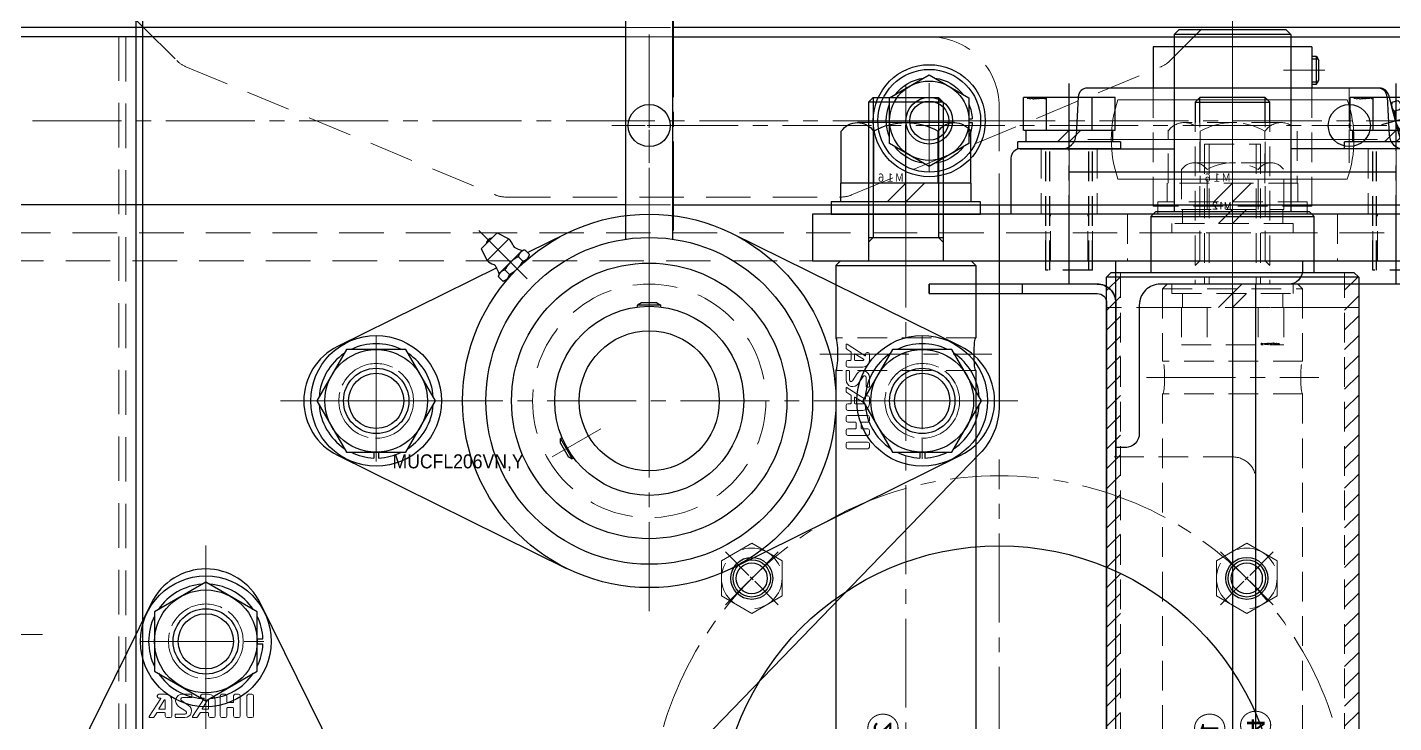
# Model space of a CAD drawing. Header units: millimetres. Extents: x 0 to 51411, y 0 to 16902.
# Drawn here: x 7435 to 7727.7, y 15102 to 15250.9 of the extents above; entities that cross this region are included whole.
import ezdxf

# ---------------------------------------------------------------- set-up
doc = ezdxf.new("R2010")
doc.units = ezdxf.units.MM
for name, pattern in [('CENTER2', [28.575, 19.05, -3.175, 3.175, -3.175]), ('HIDDEN', [9.525, 6.35, -3.175]), ('HIDDEN2', [4.7625, 3.175, -1.5875]), ('PHANTOM2', [31.75, 15.875, -3.175, 3.175, -3.175, 3.175, -3.175])]:
    doc.linetypes.add(name, pattern=pattern)
for name, color, linetype, lineweight in [('01_外形線', 7, 'Continuous', 25), ('03_かくれ線', 6, 'HIDDEN2', 13), ('04_HIDDEN', 2, 'HIDDEN', 13), ('04_中心線', 1, 'CENTER2', 9), ('05_CENTER', 4, 'CENTER2', 13), ('06_PHANTOM', 2, 'PHANTOM2', 13)]:
    doc.layers.add(name, color=color, linetype=linetype, lineweight=lineweight)
doc.layers.add('10_DRAFT', color=8, linetype='Continuous', lineweight=0, plot=False)
doc.layers.add('10_補助線', color=8, linetype='Continuous', lineweight=13, plot=False)
doc.styles.add('KANJI0', font='txt.shx', dxfattribs={"width": 0.9, "height": 30, "bigfont": 'bigfont'})
doc.styles.add('KSS_TXT', font='txt.shx', dxfattribs={"bigfont": 'extfont2.shx'})
doc.styles.add('KSS_TXT_L', font='txt.shx', dxfattribs={"height": 9, "bigfont": 'extfont2.shx'})
doc.styles.get("Standard").update_dxf_attribs({"font": 'arial.ttf'})

# ---------------------------------------------------------------- blocks, each defined once
blk = doc.blocks.new('*U1395')
at = {"layer": '04_中心線', "color": 0, "linetype": 'CENTER2', "transparency": 16777216}
blk.add_line((-193.5, 0), (-38, 0), dxfattribs=at)
blk = doc.blocks.new('*U1354')
at = {"layer": '04_中心線', "color": 0, "linetype": 'CENTER2', "transparency": 16777216}
for p, q in [((0, 0.9), (0, 8)), ((-8, 0), (-0.9, 0)), ((0.9, 0), (8, 0)), ((0, -8), (0, -0.9))]:
    blk.add_line(p, q, dxfattribs=at)
at = {"layer": '04_中心線', "color": 0, "linetype": 'Continuous', "transparency": 16777216}
for p, q in [((-0.45, 0), (0.45, 0)), ((0, -0.45), (0, 0.45))]:
    blk.add_line(p, q, dxfattribs=at)
blk = doc.blocks.new('*U1355')
at = {"layer": '04_中心線', "color": 0, "linetype": 'CENTER2', "transparency": 16777216}
for p, q in [((0, 0.9), (0, 8)), ((-8, 0), (-0.9, 0)), ((0.9, 0), (8, 0)), ((0, -8), (0, -0.9))]:
    blk.add_line(p, q, dxfattribs=at)
at = {"layer": '04_中心線', "color": 0, "linetype": 'Continuous', "transparency": 16777216}
for p, q in [((-0.45, 0), (0.45, 0)), ((0, -0.45), (0, 0.45))]:
    blk.add_line(p, q, dxfattribs=at)
blk = doc.blocks.new('*U1358')
at = {"layer": '04_中心線', "color": 0, "linetype": 'CENTER2', "transparency": 16777216}
for p, q in [((0, 0.9), (0, 8)), ((-8, 0), (-0.9, 0)), ((0.9, 0), (8, 0)), ((0, -8), (0, -0.9))]:
    blk.add_line(p, q, dxfattribs=at)
at = {"layer": '04_中心線', "color": 0, "linetype": 'Continuous', "transparency": 16777216}
for p, q in [((-0.45, 0), (0.45, 0)), ((0, -0.45), (0, 0.45))]:
    blk.add_line(p, q, dxfattribs=at)
blk = doc.blocks.new('*U1360')
at = {"layer": '04_中心線', "color": 0, "linetype": 'CENTER2', "transparency": 16777216}
for p, q in [((0, 0.9), (0, 8)), ((-8, 0), (-0.9, 0)), ((0.9, 0), (8, 0)), ((0, -8), (0, -0.9))]:
    blk.add_line(p, q, dxfattribs=at)
at = {"layer": '04_中心線', "color": 0, "linetype": 'Continuous', "transparency": 16777216}
for p, q in [((-0.45, 0), (0.45, 0)), ((0, -0.45), (0, 0.45))]:
    blk.add_line(p, q, dxfattribs=at)
blk = doc.blocks.new('*U1352')
at = {"layer": '04_中心線', "color": 0, "linetype": 'CENTER2', "transparency": 16777216}
blk.add_line((15, 0), (78.5, 0), dxfattribs=at)
blk = doc.blocks.new('A$C30156163_1_1')
at = {"color": 0}
for p, q in [((0, 0), (-40, 0)), ((-40, -2), (-40, 0)), ((0, 0), (0, -40)), ((-37, -5), (-9.5, -5)), ((-5, -9.5), (-5, -37)), ((-2, -40), (0, -40))]:
    blk.add_line(p, q, dxfattribs=at)
for centre, radius, start, end in [((-37, -2), 3, 180, 270), ((-9.5, -9.5), 4.5, 0, 90), ((-2, -37), 3, 180, 270)]:
    blk.add_arc(centre, radius, start, end, dxfattribs=at)
blk = doc.blocks.new('A$C72535635_1_1')
at = {"layer": '05_CENTER'}
blk.add_line((7.53, -5), (-12.6, -5), dxfattribs=at)
blk.add_blockref('A$C30156163_1_1', (0, 20))
blk = doc.blocks.new('M16Nza_1_1_1')
at = {"color": 0}
for p, q in [((-13.85, 17.74), (-13.85, 6.6)), ((-10.39, 19.6), (10.39, 19.6)), ((-6.92, 6.6), (-6.92, 17.74)), ((6.93, 17.74), (6.93, 6.6)), ((13.85, 6.6), (13.85, 17.74)), ((-14, 2.6), (-14, 6.6)), ((-14, 6.6), (14, 6.6)), ((-4, 6.6), (0, 2.6)), ((0, 6.6), (4, 2.6)), ((14, 6.6), (14, 2.6))]:
    blk.add_line(p, q, dxfattribs=at)
at = {"color": 0, "linetype": 'CENTER2'}
blk.add_line((0, 0), (0, 19.6), dxfattribs=at)
at = {"color": 0}
blk.add_lwpolyline([(-16, 2.6), (16, 2.6), (16, 0), (-16, 0)], close=True, dxfattribs=at)
for centre, radius, start, end in [((-10.39, 15.44), 4.16, 33.626, 146.374), ((0, 5.75), 13.85, 60, 120), ((10.39, 15.44), 4.16, 33.626, 146.374)]:
    blk.add_arc(centre, radius, start, end, dxfattribs=at)
at = {"layer": '10_DRAFT', "style": 'KANJI0', "width": 0.82}
blk.add_text('Ｍ１６', height=1.714, dxfattribs=at).set_placement((0.41, 6.78))
blk = doc.blocks.new('A$C17C47B78_1_1')
at = {"color": 0}
for p, q in [((1, 15), (0, 14)), ((1, 15), (16.5, 15)), ((1, 15), (1, -15)), ((23.5, 15), (209, 15)), ((0, 14), (0, -14)), ((-40, 7), (-39, 8)), ((-40, 7), (-5, 7)), ((-40, 7), (-40, -7)), ((-39, 8), (0, 8)), ((-39, -8), (-39, 8)), ((-5, 8), (-5, -8)), ((-5, 7), (-4, 8)), ((-40, -7), (-5, -7)), ((-40, -7), (-39, -8)), ((-39, -8), (0, -8)), ((-5, -7), (-4, -8)), ((0, -14), (1, -15)), ((1, -15), (16.5, -15)), ((23.5, -15), (209, -15))]:
    blk.add_line(p, q, dxfattribs=at)
at = {"color": 0, "extrusion": (0, 0, -1)}
blk.add_ellipse((20, 15), major_axis=(-3.5, 0), ratio=0.118286, start_param=3.141593, end_param=6.283185, dxfattribs=at)
at = {"color": 0}
blk.add_ellipse((20, -15), major_axis=(-3.5, 0), ratio=0.118286, start_param=3.141593, end_param=6.283185, dxfattribs=at)
at = {"layer": '04_HIDDEN'}
for p, q in [((16.5, -15), (16.5, 15)), ((23.5, -15), (23.5, 15))]:
    blk.add_line(p, q, dxfattribs=at)
at = {"layer": '05_CENTER'}
for p, q in [((20, 18.44), (20, -18.44)), ((-42.65, 0), (252.65, 0))]:
    blk.add_line(p, q, dxfattribs=at)
at = {"layer": '10_DRAFT', "style": 'KSS_TXT'}
blk.add_text('①', height=6, dxfattribs=at).set_placement((91.75, 1.61))
blk = doc.blocks.new('M12Nza_1_1_1')
at = {"color": 0}
for p, q in [((-8.21, 15), (8.21, 15)), ((-10.95, 5), (-10.95, 13.53)), ((-5.47, 5), (-5.47, 13.53)), ((5.48, 5), (5.48, 13.53)), ((10.95, 13.53), (10.95, 5)), ((10.95, 5), (-10.95, 5)), ((-10.75, 2), (-10.75, 5)), ((0, 2), (-3, 5)), ((0, 5), (3, 2)), ((10.75, 5), (10.75, 2))]:
    blk.add_line(p, q, dxfattribs=at)
at = {"color": 0, "linetype": 'CENTER2'}
blk.add_line((0, 0), (0, 15), dxfattribs=at)
at = {"color": 0}
blk.add_lwpolyline([(-13, 2), (13, 2), (13, 0), (-13, 0)], close=True, dxfattribs=at)
for centre, radius, start, end in [((-8.21, 11.71), 3.29, 33.626, 146.374), ((0, 4.05), 10.95, 60, 120), ((8.21, 11.71), 3.29, 33.626, 146.374)]:
    blk.add_arc(centre, radius, start, end, dxfattribs=at)
at = {"layer": '10_DRAFT', "style": 'KSS_TXT'}
blk.add_text('M12', height=1.5, dxfattribs=at).set_placement((0.31, 5.09))
blk = doc.blocks.new('A$C1819430B_1_1')
at = {"color": 0, "linetype": 'CENTER2'}
blk.add_line((0, -32.11), (0, 15.28), dxfattribs=at)
at = {"color": 0}
for p, q in [((-10.97, 13), (10.97, 13)), ((-10.97, 5), (-10.97, 13)), ((-5.48, 5), (-5.48, 13)), ((5.48, 5), (5.48, 13)), ((10.97, 5), (10.97, 13)), ((-10.97, 5), (10.97, 5)), ((-10.75, 5), (-10.75, 2)), ((0, 2), (-3, 5)), ((0, 5), (3, 2)), ((10.75, 2), (10.75, 5)), ((-13, 2), (13, 2)), ((-13, 2), (-13, 0)), ((-13, 0), (13, 0)), ((13, 0), (13, 2))]:
    blk.add_line(p, q, dxfattribs=at)
at = {"color": 0, "linetype": 'HIDDEN'}
for p, q in [((-6, -30), (-6, 0)), ((-5.05, -30), (-5.05, 0)), ((5.05, -30), (5.05, 0)), ((6, -30), (6, 0)), ((-6, -30), (6, -30))]:
    blk.add_line(p, q, dxfattribs=at)
at = {"layer": '10_DRAFT', "style": 'KSS_TXT_L'}
blk.add_text('BT-M12x35L,SW,PW', height=0.3, dxfattribs=at).set_placement((6.07, 12.66))
blk = doc.blocks.new('A$C2BF61C6E_1_1')
at = {"color": 0}
for p, q in [((1, 15), (0, 14)), ((1, 15), (16.5, 15)), ((1, 15), (1, -15)), ((23.5, 15), (219, 15)), ((0, 14), (0, -14)), ((-35, 7), (-34, 8)), ((-35, 7), (-5, 7)), ((-35, 7), (-35, -7)), ((-34, 8), (0, 8)), ((-34, -8), (-34, 8)), ((-5, 8), (-5, -8)), ((-5, 7), (-4, 8)), ((-35, -7), (-5, -7)), ((-35, -7), (-34, -8)), ((-34, -8), (0, -8)), ((-5, -7), (-4, -8)), ((0, -14), (1, -15)), ((1, -15), (16.5, -15)), ((23.5, -15), (219, -15))]:
    blk.add_line(p, q, dxfattribs=at)
at = {"color": 0, "extrusion": (0, 0, -1)}
blk.add_ellipse((20, 15), major_axis=(-3.5, 0), ratio=0.118286, start_param=3.141593, end_param=6.283185, dxfattribs=at)
at = {"color": 0}
blk.add_ellipse((20, -15), major_axis=(-3.5, 0), ratio=0.118286, start_param=3.141593, end_param=6.283185, dxfattribs=at)
at = {"layer": '04_HIDDEN'}
for p, q in [((16.5, -15), (16.5, 15)), ((23.5, -15), (23.5, 15))]:
    blk.add_line(p, q, dxfattribs=at)
at = {"layer": '05_CENTER'}
for p, q in [((20, 18.44), (20, -18.44)), ((-37.65, 0), (257.65, 0))]:
    blk.add_line(p, q, dxfattribs=at)
at = {"layer": '10_DRAFT', "style": 'KSS_TXT'}
blk.add_text('②', height=6, dxfattribs=at).set_placement((96.75, 1.61))
blk = doc.blocks.new('A$C5C7265D6_1_1')
at = {"color": 0}
for p, q in [((-2, -101), (-2, 101)), ((0, -101), (0, -68)), ((-40, -103), (-4, -103)), ((-40, -103), (-40, -105)), ((-4, -105), (-40, -105)), ((-20, -103), (-20, -105))]:
    blk.add_line(p, q, dxfattribs=at)
for radius in [4, 2]:
    blk.add_arc((-4, -101), radius, 270, 0, dxfattribs=at)
at = {"layer": '04_HIDDEN'}
for p, q in [((0, -68), (0, 68)), ((30, 63), (30, -63)), ((25, -68), (-2, -68))]:
    blk.add_line(p, q, dxfattribs=at)
blk.add_arc((25, -63), 5, 270, 0, dxfattribs=at)
blk = doc.blocks.new('A$C3C4F31BA_1_1')
h = blk.add_hatch()
h.set_pattern_fill('_USER', color=3, scale=3, angle=45, pattern_type=0)
h.set_pattern_definition([(45, (-21390.35, -7713.919), (-2.12132034, 2.12132034), [])])
h.paths.add_polyline_path([(0, 27), (0, 24), (106.5, 24), (106.5, 27)])
h.paths.add_polyline_path([(-106.5, 27), (-106.5, 24), (0, 24), (0, 27)])
h.paths.add_polyline_path([(0, -27), (0, -24), (-106.5, -24), (-106.5, -27)])
h.paths.add_polyline_path([(106.5, -27), (106.5, -24), (0, -24), (0, -27)])
at = {"color": 0}
for p, q in [((106.5, 27), (106.5, -27)), ((107.5, 17.5), (119.5, 17.5)), ((119.5, 17.5), (120.5, 16.5)), ((119.5, -17.5), (119.5, 17.5)), ((120.5, 16.5), (120.5, -16.5)), ((158.5, 12.5), (120.5, 12.5)), ((158.5, 12.5), (158.5, -12.5)), ((158.5, 12.5), (159.5, 11.5)), ((159.5, 11.5), (159.5, -11.5)), ((159.5, -11.5), (158.5, -12.5)), ((158.5, -12.5), (120.5, -12.5)), ((119.5, -17.5), (107.5, -17.5)), ((120.5, -16.5), (119.5, -17.5))]:
    blk.add_line(p, q, dxfattribs=at)
blk.add_lwpolyline([(-106.5, -27), (106.5, -27), (107.5, -26), (107.5, 26), (106.5, 27), (-106.5, 27), (-107.5, 26), (-107.5, -26)], close=True, dxfattribs=at)
at = {"layer": '04_HIDDEN'}
for p, q in [((-107.5, 24), (107.5, 24)), ((-107.5, -24), (107.5, -24))]:
    blk.add_line(p, q, dxfattribs=at)
at = {"layer": '05_CENTER'}
blk.add_line((-194.76, 0), (164.5, 0), dxfattribs=at)
at = {"layer": '10_DRAFT', "style": 'KSS_TXT'}
blk.add_text('④', height=6, dxfattribs=at).set_placement((7.27, 1.61))
blk = doc.blocks.new('A$C1CDC73D4_1_1')
at = {"color": 3}
blk.add_line((105, 80), (-105, 80), dxfattribs=at)
at = {"color": 0}
blk.add_lwpolyline([(-105, -8), (-105, 83), (-103, 85), (103, 85), (105, 83), (105, -8), (103, -10), (-103, -10)], close=True, dxfattribs=at)
for points in [[(-76.5, 15), (-76.5, 25, 1), (-83.5, 25), (-83.5, 15, 1)], [(3.5, 15), (3.5, 25, 1), (-3.5, 25), (-3.5, 15, 1)], [(83.5, 15), (83.5, 25, 1), (76.5, 25), (76.5, 15, 1)]]:
    blk.add_lwpolyline(points, format="xyb", close=True)
at = {"layer": '05_CENTER'}
for p, q in [((-80, 31.5), (-80, 8.5)), ((0, 31.5), (0, 8.5)), ((80, 31.5), (80, 8.5)), ((-73.5, 25), (-86.5, 25)), ((6.5, 25), (-6.5, 25)), ((86.5, 25), (73.5, 25)), ((-73.5, 20), (-86.5, 20)), ((6.5, 20), (-6.5, 20)), ((86.5, 20), (73.5, 20)), ((-73.5, 15), (-86.5, 15)), ((6.5, 15), (-6.5, 15)), ((86.5, 15), (73.5, 15))]:
    blk.add_line(p, q, dxfattribs=at)
blk = doc.blocks.new('A$C695769F9_1_1')
blk.add_blockref('A$C1CDC73D4_1_1', (120, 0))
blk = doc.blocks.new('A$C62CD31A1_1_1')
at = {"color": 0}
blk.add_line((-50, 0), (-50, -10), dxfattribs=at)
blk.add_lwpolyline([(-90, -10), (115, -10), (115, 0), (-90, 0)], close=True, dxfattribs=at)
at = {"layer": '04_HIDDEN'}
for p, q in [((-40, -10), (-40, 0)), ((-39, -10), (-39, 0)), ((-31, -10), (-31, 0)), ((-30, -10), (-30, 0)), ((-22.5, 0), (-22.5, -10)), ((22.5, 0), (22.5, -10)), ((30, -10), (30, 0)), ((31, -10), (31, 0)), ((39, -10), (39, 0)), ((40, -10), (40, 0)), ((67.5, -10), (67.5, 0)), ((80, -10), (80, 0)), ((81, -10), (81, 0)), ((89, -10), (89, 0)), ((90, -10), (90, 0)), ((102.5, -10), (102.5, 0))]:
    blk.add_line(p, q, dxfattribs=at)
at = {"layer": '04_HIDDEN', "color": 253}
blk.add_line((30, -10), (30, 0), dxfattribs=at)
at = {"layer": '05_CENTER'}
for p, q in [((-70, 6.46), (-70, -16.35)), ((0, 6.46), (0, -16.35)), ((-35, -14.09), (-35, 4.09)), ((35, -14.09), (35, 4.09)), ((85, -14.09), (85, 4.09))]:
    blk.add_line(p, q, dxfattribs=at)
at = {"layer": '10_DRAFT'}
blk.add_line((0, -10), (0, 0), dxfattribs=at)
blk = doc.blocks.new('MUCAF205Jc_1_1')
at = {"color": 0}
for p, q in [((-12, 47.5), (0, 47.5)), ((0, 47.5), (0, -47.5)), ((-19.22, 31.98), (-23, 46.08)), ((-14, 45.5), (-14, 12.52)), ((-24.69, 39.62), (-24.52, 42.46)), ((-24.69, 39.62), (-18.31, 41.33)), ((-24.52, 42.46), (-19.88, 43.71)), ((-18.31, 41.33), (-19.88, 43.71)), ((-18.34, 39.52), (-23.75, 38.07)), ((-25.52, 33.4), (-14, 36.48)), ((-24, 34.19), (-24.33, 35.4)), ((-23.45, 36.02), (-17.59, 37.59)), ((-17.07, 35.66), (-22.93, 34.09)), ((-22.37, 35.93), (-22.05, 34.71)), ((-18.47, 36.97), (-18.14, 35.76)), ((-16.52, 37.5), (-16.19, 36.28)), ((-25.11, 33.1), (-16.83, 33.56)), ((-9, 35), (-9, -35)), ((-27, 31.47), (-27, -31.11)), ((-33.8, 18), (-32.93, 18.5)), ((-33.8, 17), (-33.8, 18)), ((-27.8, 18), (-33.8, 18)), ((-33.25, 17), (-33.25, 18.32)), ((-28.67, 18.5), (-32.93, 18.5)), ((-27.8, 18), (-28.67, 18.5)), ((-28.35, 17), (-28.35, 18.32)), ((-27.8, 17), (-27.8, 18)), ((-35.8, 17), (-35.8, -17)), ((-35.8, 17), (-27, 17)), ((-14, -45.5), (-14, -12.52)), ((-35.8, -17), (-27, -17)), ((-25.11, -33.1), (-16.83, -33.56)), ((-12, -47.5), (0, -47.5))]:
    blk.add_line(p, q, dxfattribs=at)
for centre, radius, start, end in [((-12, 45.5), 2, 90, 180), ((-21.81, 41.65), 1.59, 84.555, 125.445), ((-21.5, 40.48), 3.3, 347.9467, 15), ((-21.5, 40.48), 3.3, 195, 222.0533), ((-24.55, 37.73), 0.8, 359.7843, 42.0533), ((-17.49, 39.62), 0.8, 167.9467, 210.2157), ((-13, 42.24), 6, 210.2157, 230.6802), ((-23.04, 34.51), 1.56, 64.7398, 145.2602), ((-29.75, 37.75), 6, 339.3198, 359.7843), ((-19.04, 31.3), 5.7, 84.2291, 125.7709), ((-21.47, 40.38), 5.7, 264.2291, 305.7709), ((-17.19, 36.08), 1.56, 64.7398, 145.2602), ((-17.48, 37.17), 1.56, 244.7398, 325.2602), ((-17, 36.56), 3, 273.1798, 0), ((-25, 31.47), 2, 105, 180), ((-25, 31.11), 2, 93.1798, 180), ((-23.33, 35.6), 1.56, 244.7398, 325.2602), ((-25, -31.11), 2, 180, 266.8202), ((-17, -36.56), 3, 0, 86.8202), ((-12, -45.5), 2, 180, 270)]:
    blk.add_arc(centre, radius, start, end, dxfattribs=at)
at = {"layer": '04_HIDDEN', "color": 0}
for p, q in [((-14, 41), (0, 41)), ((-14, 29), (0, 29)), ((-27, 17), (-1.7, 17)), ((-1.7, 17), (-1.7, -17)), ((-35.8, 12.5), (-1.7, 12.5)), ((-35.8, -12.5), (-1.7, -12.5)), ((-27, -17), (-1.7, -17)), ((-14, -29), (0, -29)), ((-14, -41), (0, -41))]:
    blk.add_line(p, q, dxfattribs=at)
at = {"layer": '05_CENTER', "color": 0}
for p, q in [((-19, 35), (5, 35)), ((-30.8, 19.73), (-30.8, 10.86)), ((-19, -35), (5, -35))]:
    blk.add_line(p, q, dxfattribs=at)
at = {"layer": '10_DRAFT'}
for p, q in [((-16, 31), (-16, -31)), ((-24.5, 24.57), (-24.5, -24.57)), ((-7.5, 24.57), (-7.5, -24.57)), ((-35.8, 0), (0, 0))]:
    blk.add_line(p, q, dxfattribs=at)
for start, end in [(70.9179, 109.0821), (250.9179, 289.0821)]:
    blk.add_arc((-16, 0), 26, start, end, dxfattribs=at)
blk = doc.blocks.new('A$C7E374867_2_1')
at = {"color": 0, "linetype": 'CENTER2'}
blk.add_line((0, -29), (0, 14), dxfattribs=at)
at = {"color": 0}
for p, q in [((-9.81, 11), (9.81, 11)), ((-9.81, 4), (-9.81, 11)), ((-4.91, 4), (-4.91, 11)), ((4.91, 4), (4.91, 11)), ((9.81, 4), (9.81, 11)), ((9.81, 4), (-9.81, 4)), ((-9.25, 4), (-9.25, 1.5)), ((0, 1.5), (-2.5, 4)), ((0, 4), (2.5, 1.5)), ((9.25, 1.5), (9.25, 4)), ((-11, 1.5), (11, 1.5)), ((-11, 1.5), (-11, 0)), ((-11, 0), (11, 0)), ((11, 0), (11, 1.5))]:
    blk.add_line(p, q, dxfattribs=at)
at = {"color": 0, "linetype": 'HIDDEN'}
for p, q in [((-5, -26), (-5, 0)), ((-4.19, -26), (-4.19, 0)), ((4.19, -26), (4.19, 0)), ((5, -26), (5, 0)), ((-5, -26), (5, -26))]:
    blk.add_line(p, q, dxfattribs=at)
at = {"layer": '10_DRAFT', "style": 'KSS_TXT_L'}
blk.add_text('BT-M10x30L,SW,PW', height=0.3, dxfattribs=at).set_placement((5.05, 10.66))
blk = doc.blocks.new('A$C7BDE45FF_1_1')
for p, q in [((-255, 7), (-254, 8)), ((-255, -7), (-255, 7)), ((-249.6, 7), (-255, 7)), ((-254, 8), (-249.6, 8)), ((-254, 8), (-254, -8)), ((-254, -8), (-255, -7)), ((-249.6, -7), (-255, -7)), ((-249.6, -8), (-254, -8))]:
    blk.add_line(p, q)
at = {"layer": '06_PHANTOM', "color": 6}
blk.add_lwpolyline([(-210, 27), (-10, 27), (-10, -27), (-210, -27)], close=True, dxfattribs=at)
for name, p, rotation in [('A$C5C7265D6_1_1', (-110, 25), 270), ('M16Nza_1_1_1', (-230, 70), 90), ('A$C7E374867_2_1', (-244, 35), 90), ('A$C3C4F31BA_1_1', (-110, 0), 180), ('A$C7E374867_2_1', (-244, -35), 90)]:
    blk.add_blockref(name, p, dxfattribs=dict(rotation=rotation))
for name, p in [('A$C2BF61C6E_1_1', (-220, 70)), ('A$C695769F9_1_1', (-230, -85))]:
    blk.add_blockref(name, p)
at = {"xscale": -1, "rotation": 90}
blk.add_blockref('A$C62CD31A1_1_1', (-230, 0), dxfattribs=at)
at = {"color": 4, "xscale": -1, "rotation": 180}
blk.add_blockref('MUCAF205Jc_1_1', (-230, 0), dxfattribs=at)
at = {"layer": '04_HIDDEN', "xscale": -1}
blk.add_blockref('A$C72535635_1_1', (-220, 5), dxfattribs=at)
at = {"layer": '04_HIDDEN'}
blk.add_blockref('A$C17C47B78_1_1', (-215, 0), dxfattribs=at)
for name, p, rotation in [('M16Nza_1_1_1', (-230, 0), 90), ('A$C1819430B_1_1', (-215, 0), 270), ('M12Nza_1_1_1', (-226, 0), 90)]:
    blk.add_blockref(name, p, dxfattribs=dict(at, rotation=rotation))

msp = doc.modelspace()

# ---------------------------------------------------------------- linework, layer by layer
at = {"layer": '01_外形線', "color": 4}
for p, q in [((7458.298, 14861.871), (7458.298, 15297.871)), ((7459.712, 14861.871), (7459.712, 15297.871))]:
    msp.add_line(p, q, dxfattribs=at)
at = {"layer": '01_外形線'}
for p, q in [((7563.237, 15250.91), (7270.237, 15250.91)), ((7900.237, 15250.91), (7573.237, 15250.91)), ((7563.237, 15248.91), (7270.237, 15248.91)), ((7573.237, 15248.91), (7900.237, 15248.91)), ((7563.237, 15212.91), (7275.237, 15212.91)), ((7573.237, 15212.91), (7895.237, 15212.91)), ((7532.245, 15203.508), (7535.639, 15206.902)), ((7533.518, 15200.962), (7538.185, 15205.629)), ((7535.639, 15206.902), (7538.185, 15205.629)), ((7550.532, 15206.778), (7542.198, 15202.665)), ((7634.991, 15182.567), (7585.942, 15206.778)), ((7532.245, 15203.508), (7533.518, 15200.962)), ((7540.682, 15202.752), (7538.539, 15200.609)), ((7541.013, 15203.083), (7540.682, 15202.752)), ((7541.013, 15203.083), (7541.617, 15203.245)), ((7541.617, 15203.245), (7542.59, 15202.273)), ((7542.428, 15201.669), (7542.59, 15202.273)), ((7535.553, 15199.384), (7501.483, 15182.567)), ((7538.539, 15200.609), (7536.395, 15198.465)), ((7539.953, 15199.194), (7542.096, 15201.338)), ((7540.189, 15201.816), (7541.161, 15200.844)), ((7542.096, 15201.338), (7542.428, 15201.669)), ((7542.198, 15201.439), (7542.287, 15201.35)), ((7643.237, 15200.91), (7738.237, 15200.91)), ((7536.064, 15198.134), (7535.902, 15197.53)), ((7536.874, 15196.558), (7535.902, 15197.53)), ((7536.395, 15198.465), (7536.064, 15198.134)), ((7537.478, 15196.719), (7536.874, 15196.558)), ((7537.331, 15198.959), (7538.303, 15197.987)), ((7537.478, 15196.719), (7537.81, 15197.051)), ((7537.708, 15196.949), (7537.797, 15196.86)), ((7537.81, 15197.051), (7539.953, 15199.194)), ((7566.603, 15191.91), (7565.737, 15191.41)), ((7570.737, 15191.41), (7565.737, 15191.41)), ((7565.737, 15191.005), (7565.737, 15191.41)), ((7569.871, 15191.91), (7566.603, 15191.91)), ((7569.871, 15191.91), (7570.737, 15191.41)), ((7570.737, 15191.005), (7570.737, 15191.41)), ((7549.584, 15163.028), (7549.234, 15162.825)), ((7549.234, 15162.825), (7551.734, 15158.495)), ((7549.234, 15161.825), (7549.234, 15162.825)), ((7549.234, 15161.825), (7550.868, 15158.995)), ((7501.483, 15159.253), (7550.532, 15135.042)), ((7550.868, 15158.995), (7551.734, 15158.495)), ((7552.084, 15158.697), (7551.734, 15158.495)), ((7585.942, 15135.042), (7634.991, 15159.253)), ((7461.58, 15127.664), (7437.369, 15078.615)), ((7509.105, 15078.615), (7484.894, 15127.664))]:
    msp.add_line(p, q, dxfattribs=at)
for points in [[(7563.237, 15205.551), (7563.237, 15280.41)], [(7573.237, 15280.41), (7573.237, 15205.551)], [(7619.737, 15235.818), (7628.237, 15240.725)], [(7628.237, 15240.725), (7636.737, 15235.818)], [(7619.737, 15226.003), (7619.737, 15235.818)], [(7636.737, 15235.818), (7636.737, 15226.003)], [(7636.737, 15231.285), (7637.429, 15231.285)], [(7636.737, 15230.535), (7637.429, 15230.535)], [(7628.237, 15221.095), (7619.737, 15226.003)], [(7636.737, 15226.003), (7628.237, 15221.095)], [(7503.386, 15181.91), (7497.035, 15170.91)], [(7516.088, 15181.91), (7503.386, 15181.91)], [(7522.439, 15170.91), (7516.088, 15181.91)], [(7620.386, 15181.91), (7614.035, 15170.91)], [(7633.088, 15181.91), (7620.386, 15181.91)], [(7639.439, 15170.91), (7633.088, 15181.91)], [(7497.035, 15170.91), (7503.386, 15159.91)], [(7516.088, 15159.91), (7522.439, 15170.91)], [(7614.035, 15170.91), (7620.386, 15159.91)], [(7633.088, 15159.91), (7639.439, 15170.91)], [(7503.386, 15159.91), (7516.088, 15159.91)], [(7509.212, 15159.91), (7509.212, 15158.671)], [(7510.262, 15159.91), (7510.262, 15158.671)], [(7620.386, 15159.91), (7633.088, 15159.91)], [(7626.212, 15159.91), (7626.212, 15158.671)], [(7627.262, 15159.91), (7627.262, 15158.671)], [(7473.237, 15132.112), (7462.237, 15125.761)], [(7484.237, 15125.761), (7473.237, 15132.112)], [(7462.237, 15125.761), (7462.237, 15113.059)], [(7484.237, 15113.059), (7484.237, 15125.761)], [(7484.237, 15119.935), (7485.476, 15119.935)], [(7484.237, 15118.885), (7485.476, 15118.885)], [(7462.237, 15113.059), (7473.237, 15106.708)], [(7473.237, 15106.708), (7484.237, 15113.059)]]:
    msp.add_lwpolyline(points, dxfattribs=at)
at = {"layer": '01_外形線', "transparency": 33554495}
msp.add_lwpolyline([(7457.9, 15252.91), (7459.9, 15250.91)], dxfattribs=at)
at = {"layer": '01_外形線'}
for points in [[(7620.939, 15236.511, -0.1988668), (7627.035, 15240.031)], [(7629.439, 15240.031, -0.1988668), (7635.535, 15236.511)], [(7619.737, 15227.39, -0.1988668), (7619.737, 15234.43)], [(7636.737, 15234.43, -0.0881874), (7637.429, 15231.285)], [(7637.429, 15230.535, -0.0881874), (7636.737, 15227.39)], [(7627.035, 15221.789, -0.1988668), (7620.939, 15225.309)], [(7635.535, 15225.309, -0.1988668), (7629.439, 15221.789)], [(7668.237, 15160.91), (7668.237, 15200.91), (7708.237, 15200.91), (7708.237, 15198.91, -0.4142136), (7705.237, 15195.91), (7677.737, 15195.91, 0.4142136), (7673.237, 15191.41), (7673.237, 15163.91, -0.4142136), (7670.237, 15160.91), (7668.237, 15160.91)], [(7548.237, 14987.91), (7548.237, 14985.91), (7664.237, 14985.91, 0.4142136), (7668.237, 14989.91), (7668.237, 15191.91, 0.4142136), (7664.237, 15195.91), (7628.237, 15195.91), (7628.237, 15193.91), (7664.237, 15193.91, -0.4142136), (7666.237, 15191.91), (7666.237, 14989.91, -0.4142136), (7664.237, 14987.91), (7548.237, 14987.91)], [(7515.128, 15181.91, 0.2318694), (7504.346, 15181.91)], [(7632.128, 15181.91, 0.2318694), (7621.346, 15181.91)], [(7502.906, 15181.079, 0.2318694), (7497.515, 15171.741)], [(7521.959, 15171.741, 0.2318694), (7516.568, 15181.079)], [(7619.906, 15181.079, 0.2318694), (7614.515, 15171.741)], [(7638.959, 15171.741, 0.2318694), (7633.568, 15181.079)], [(7497.515, 15170.079, 0.2318694), (7502.906, 15160.741)], [(7516.568, 15160.741, 0.2318694), (7521.959, 15170.079)], [(7614.515, 15170.079, 0.2318694), (7619.906, 15160.741)], [(7633.568, 15160.741, 0.2318694), (7638.959, 15170.079)], [(7504.346, 15159.91, 0.103572), (7509.212, 15158.671)], [(7510.262, 15158.671, 0.103572), (7515.128, 15159.91)], [(7621.346, 15159.91, 0.103572), (7626.212, 15158.671)], [(7627.262, 15158.671, 0.103572), (7632.128, 15159.91)], [(7472.406, 15131.632, 0.2318694), (7463.068, 15126.241)], [(7483.406, 15126.241, 0.2318694), (7474.068, 15131.632)], [(7462.237, 15124.801, 0.2318694), (7462.237, 15114.019)], [(7485.476, 15119.935, 0.103572), (7484.237, 15124.801)], [(7484.237, 15114.019, 0.103572), (7485.476, 15118.885)], [(7463.068, 15112.579, 0.2318694), (7472.406, 15107.188)], [(7474.068, 15107.188, 0.2318694), (7483.406, 15112.579)]]:
    msp.add_lwpolyline(points, format="xyb", dxfattribs=at)
at = {"layer": '01_外形線', "ltscale": 3}
msp.add_lwpolyline([(7643.237, 15212.91), (7643.237, 15169.98, -0.1946557), (7639.016, 15159.548), (7497.458, 15013.272, 0.1946557), (7493.237, 15002.84), (7493.237, 14968.91)], format="xyb", dxfattribs=at)
at = {"layer": '01_外形線'}
for centre, radius in [((7628.237, 15230.91), 12), ((7628.237, 15230.91), 11), ((7628.237, 15230.91), 8.5), ((7628.237, 15230.91), 5), ((7628.237, 15230.91), 4.188), ((7568.237, 15170.91), 40), ((7568.237, 15170.91), 35), ((7568.237, 15170.91), 29.508), ((7568.237, 15170.91), 29.508), ((7568.237, 15170.91), 20.25), ((7509.737, 15170.91), 14), ((7568.237, 15170.91), 15), ((7626.737, 15170.91), 14), ((7509.737, 15170.91), 11), ((7626.737, 15170.91), 11), ((7509.737, 15170.91), 7), ((7509.737, 15170.91), 5.918), ((7626.737, 15170.91), 7), ((7626.737, 15170.91), 5.918), ((7473.237, 15119.41), 14), ((7473.237, 15119.41), 11), ((7473.237, 15119.41), 7), ((7473.237, 15119.41), 5.918)]:
    msp.add_circle(centre, radius, dxfattribs=at)
at = {"layer": '01_外形線', "color": 4}
for centre, radius in [((7568.237, 15229.871), 4.5), ((7718.237, 15229.871), 4.5), ((7643.237, 15079.871), 60), ((7590.204, 15132.904), 4.5), ((7590.204, 15132.904), 4), ((7590.204, 15132.904), 3.324), ((7696.27, 15132.904), 4.5), ((7696.27, 15132.904), 4), ((7696.27, 15132.904), 3.324)]:
    msp.add_circle(centre, radius, dxfattribs=at)
at = {"layer": '01_外形線'}
for centre, radius, start, end in [((7534.853, 15204.294), 1.588, 99.19606, 170.80394), ((7535.852, 15203.296), 3.3, 17.51297, 45), ((7539.762, 15204.529), 0.8, 197.51297, 236.34664), ((7542.643, 15208.858), 6, 236.34664, 254.23902), ((7535.852, 15203.296), 3.3, 225, 252.48703), ((7534.618, 15199.386), 0.8, 33.65336, 72.48703), ((7530.289, 15196.504), 6, 15.76098, 33.65336), ((7507.237, 15170.91), 13, 116.27136, 243.72864), ((7629.237, 15170.91), 13, 296.27136, 63.72864), ((7473.237, 15121.91), 13, 26.27136, 153.72864)]:
    msp.add_arc(centre, radius, start, end, dxfattribs=at)
for points, weights in [([(7540.682, 15202.752), (7540.35, 15202.42), (7540.189, 15201.816)], [1, 1.07194812406, 1.06657306684]), ([(7541.617, 15203.245), (7541.013, 15203.083), (7540.682, 15202.752)], [1.06657306684, 1.07194812406, 1]), ([(7542.096, 15201.338), (7542.428, 15201.669), (7542.59, 15202.273)], [1, 1.07194812406, 1.06657306684]), ([(7538.539, 15200.609), (7537.875, 15199.945), (7537.331, 15198.959)], [1, 1.07194812406, 1.06657306684]), ([(7540.189, 15201.816), (7539.202, 15201.272), (7538.539, 15200.609)], [1.06657306684, 1.07194812406, 1]), ([(7539.953, 15199.194), (7540.616, 15199.857), (7541.161, 15200.844)], [1, 1.07194812406, 1.06657306684]), ([(7541.161, 15200.844), (7541.765, 15201.006), (7542.096, 15201.338)], [1.06657306684, 1.07194812406, 1]), ([(7536.395, 15198.465), (7536.064, 15198.134), (7535.902, 15197.53)], [1, 1.07194812406, 1.06657306684]), ([(7537.331, 15198.959), (7536.727, 15198.797), (7536.395, 15198.465)], [1.06657306684, 1.07194812406, 1]), ([(7536.874, 15196.558), (7537.478, 15196.719), (7537.81, 15197.051)], [1.06657306684, 1.07194812406, 1]), ([(7537.81, 15197.051), (7538.141, 15197.383), (7538.303, 15197.987)], [1, 1.07194812406, 1.06657306684]), ([(7538.303, 15197.987), (7539.29, 15198.531), (7539.953, 15199.194)], [1.06657306684, 1.07194812406, 1])]:
    msp.add_rational_spline(points, weights, degree=2, dxfattribs=at)
at = {"layer": '03_かくれ線', "color": 4, "ltscale": 3}
for p, q in [((7454.566, 15291.871), (7454.566, 14867.871)), ((7456.066, 14867.871), (7456.066, 15291.871))]:
    msp.add_line(p, q, dxfattribs=at)
at = {"layer": '03_かくれ線', "ltscale": 3}
for p, q in [((7900.237, 15250.91), (7276.237, 15250.91)), ((7563.237, 15250.91), (7573.237, 15250.91)), ((7563.237, 15248.91), (7573.237, 15248.91)), ((7563.237, 15212.91), (7573.237, 15212.91)), ((7273.237, 15206.91), (7913.237, 15206.91)), ((7343.237, 15200.91), (7643.237, 15200.91))]:
    msp.add_line(p, q, dxfattribs=at)
at = {"layer": '03_かくれ線', "ltscale": 3, "transparency": 33554495}
msp.add_lwpolyline([(7459.9, 15250.91), (7467.035, 15243.775, 0.0984914), (7468.981, 15242.474), (7535.267, 15215.018, 0.0984914), (7537.563, 15214.561), (7609.311, 15214.561, 0.0984914), (7611.607, 15215.018), (7677.893, 15242.474, 0.0984914), (7679.839, 15243.775), (7686.975, 15250.91)], format="xyb", dxfattribs=at)
at = {"layer": '03_かくれ線', "ltscale": 3}
msp.add_lwpolyline([(7343.237, 15212.91), (7343.237, 15233.91, -0.4137856), (7358.215, 15248.91), (7628.237, 15248.91, -0.4142136), (7643.237, 15233.91), (7643.237, 15212.91)], format="xyb", dxfattribs=at)
at = {"layer": '03_かくれ線', "color": 4, "ltscale": 3}
for points in [[(7583.704, 15129.152), (7590.204, 15125.399), (7596.704, 15129.152), (7596.704, 15136.657), (7590.204, 15140.41), (7583.704, 15136.657)], [(7689.77, 15129.152), (7696.27, 15125.399), (7702.77, 15129.152), (7702.77, 15136.657), (7696.27, 15140.41), (7689.77, 15136.657)]]:
    msp.add_lwpolyline(points, close=True, dxfattribs=at)
at = {"layer": '03_かくれ線', "ltscale": 3}
for centre, radius in [((7568.237, 15170.911), 25), ((7509.737, 15170.911), 8.001), ((7626.737, 15170.911), 8), ((7473.237, 15119.411), 8)]:
    msp.add_circle(centre, radius, dxfattribs=at)
at = {"layer": '03_かくれ線'}
for centre in [(7509.737, 15170.91), (7626.737, 15170.91), (7473.237, 15119.41)]:
    msp.add_circle(centre, 8, dxfattribs=at)
at = {"layer": '03_かくれ線', "color": 4, "ltscale": 3}
for centre in [(7590.204, 15132.904), (7696.27, 15132.904)]:
    msp.add_circle(centre, 6.5, dxfattribs=at)
at = {"layer": '04_中心線'}
for p, q in [((7568.237, 15363.684), (7568.237, 15170.91)), ((7293.237, 15230.91), (7883.237, 15230.91)), ((7568.237, 15125.91), (7568.237, 15215.91)), ((7542.074, 15197.073), (7531.75, 15207.397)), ((7509.737, 15157.91), (7509.737, 15183.91)), ((7626.737, 15183.91), (7626.737, 15157.91)), ((7489.237, 15170.91), (7647.237, 15170.91)), ((7547.452, 15158.91), (7557.845, 15164.91)), ((7473.237, 14981.91), (7473.237, 15139.91)), ((7438.238, 15120.91), (7348.238, 15120.91)), ((7460.237, 15119.41), (7486.237, 15119.41))]:
    msp.add_line(p, q, dxfattribs=at)
at = {"layer": '04_中心線', "color": 4}
msp.add_line((7568.237, 15229.871), (7718.237, 15229.871), dxfattribs=at)
at = {"layer": '04_中心線'}
for points in [[(7628.237, 15219.91), (7628.237, 15241.91)], [(7617.237, 15230.91), (7639.237, 15230.91)], [(7509.737, 15184.91), (7509.737, 15156.91)], [(7626.737, 15184.91), (7626.737, 15156.91)], [(7523.737, 15170.91), (7495.737, 15170.91)], [(7640.737, 15170.91), (7612.737, 15170.91)], [(7473.237, 15133.41), (7473.237, 15105.41)], [(7459.237, 15119.41), (7487.237, 15119.41)]]:
    msp.add_lwpolyline(points, dxfattribs=at)
at = {"layer": '04_中心線', "color": 4}
msp.add_circle((7643.237, 15079.871), 75, dxfattribs=at)
at = {"layer": '10_補助線'}
for p, q in [((7610.413, 15182.906), (7610.413, 15182.286)), ((7610.572, 15181.989), (7611.453, 15181.402)), ((7614.475, 15180.582), (7610.634, 15183.027)), ((7610.414, 15179.238), (7610.414, 15178.523)), ((7611.343, 15179.595), (7610.771, 15179.595)), ((7611.486, 15181.342), (7611.486, 15179.738)), ((7612.2, 15180.897), (7612.2, 15179.738)), ((7614.139, 15179.86), (7612.308, 15180.959)), ((7612.343, 15179.595), (7614.065, 15179.595)), ((7614.585, 15180.945), (7614.585, 15180.642)), ((7615.061, 15181.302), (7614.945, 15181.302)), ((7615.414, 15179.595), (7615.414, 15180.945)), ((7610.414, 15175.385), (7610.414, 15177.309)), ((7610.557, 15177.452), (7610.986, 15177.452)), ((7610.771, 15178.166), (7613.986, 15178.166)), ((7611.129, 15177.309), (7611.129, 15175.417)), ((7611.783, 15175.219), (7612.797, 15176.741)), ((7614.046, 15176.113), (7613.032, 15174.592)), ((7614.7, 15174.023), (7614.7, 15175.915)), ((7615.414, 15175.948), (7615.414, 15174.023)), ((7610.414, 15173.62), (7610.414, 15173)), ((7614.475, 15171.296), (7610.634, 15173.741)), ((7615.271, 15173.881), (7614.843, 15173.881)), ((7610.414, 15169.952), (7610.414, 15169.238)), ((7610.573, 15172.703), (7611.454, 15172.116)), ((7611.343, 15170.309), (7610.771, 15170.309)), ((7611.486, 15172.057), (7611.486, 15170.452)), ((7612.2, 15171.612), (7612.2, 15170.452)), ((7614.139, 15170.575), (7612.308, 15171.673)), ((7612.343, 15170.309), (7614.065, 15170.309)), ((7614.585, 15171.659), (7614.585, 15171.357)), ((7615.057, 15172.016), (7614.942, 15172.016)), ((7615.414, 15170.309), (7615.414, 15171.659)), ((7610.414, 15167.452), (7610.414, 15166.738)), ((7610.771, 15168.881), (7613.986, 15168.881)), ((7615.057, 15167.809), (7610.771, 15167.809)), ((7615.414, 15166.738), (7615.414, 15167.452)), ((7610.414, 15164.595), (7610.414, 15163.881)), ((7610.771, 15166.381), (7612.414, 15166.381)), ((7612.414, 15164.952), (7610.771, 15164.952)), ((7612.557, 15166.238), (7612.557, 15165.095)), ((7613.629, 15165.095), (7613.629, 15166.238)), ((7613.771, 15166.381), (7615.057, 15166.381)), ((7615.057, 15164.952), (7613.771, 15164.952)), ((7615.414, 15163.881), (7615.414, 15164.595)), ((7610.414, 15161.023), (7610.414, 15161.738)), ((7610.771, 15163.523), (7615.057, 15163.523)), ((7610.771, 15162.095), (7615.057, 15162.095)), ((7615.414, 15161.738), (7615.414, 15161.023)), ((7615.057, 15160.666), (7610.771, 15160.666)), ((7463.565, 15107.148), (7461.121, 15103.307)), ((7462.845, 15107.734), (7462.845, 15107.618)), ((7464.287, 15106.812), (7463.189, 15104.981)), ((7464.552, 15108.087), (7463.202, 15108.087)), ((7463.202, 15107.258), (7463.505, 15107.258)), ((7464.552, 15105.016), (7464.552, 15106.738)), ((7465.981, 15103.444), (7465.981, 15106.659)), ((7468.034, 15106.719), (7469.555, 15105.704)), ((7468.199, 15108.087), (7470.124, 15108.087)), ((7470.124, 15107.373), (7468.232, 15107.373)), ((7470.267, 15107.944), (7470.267, 15107.516)), ((7472.851, 15107.148), (7470.406, 15103.307)), ((7472.131, 15107.73), (7472.131, 15107.615)), ((7473.573, 15106.812), (7472.474, 15104.981)), ((7473.838, 15108.087), (7472.488, 15108.087)), ((7472.488, 15107.258), (7472.79, 15107.258)), ((7473.838, 15105.016), (7473.838, 15106.738)), ((7475.267, 15103.444), (7475.267, 15106.659)), ((7476.338, 15107.73), (7476.338, 15103.444)), ((7477.409, 15108.087), (7476.695, 15108.087)), ((7477.767, 15106.444), (7477.767, 15107.73)), ((7479.052, 15106.302), (7477.909, 15106.302)), ((7479.195, 15107.73), (7479.195, 15106.444)), ((7480.267, 15108.087), (7479.552, 15108.087)), ((7480.624, 15103.444), (7480.624, 15107.73)), ((7482.052, 15103.444), (7482.052, 15107.73)), ((7482.409, 15108.087), (7483.124, 15108.087)), ((7483.481, 15107.73), (7483.481, 15103.444)), ((7461.241, 15103.086), (7461.861, 15103.086)), ((7462.158, 15103.245), (7462.745, 15104.126)), ((7462.805, 15104.159), (7464.409, 15104.159)), ((7463.25, 15104.873), (7464.409, 15104.873)), ((7464.552, 15104.016), (7464.552, 15103.444)), ((7464.909, 15103.087), (7465.624, 15103.087)), ((7466.695, 15103.23), (7466.695, 15103.659)), ((7466.838, 15103.802), (7468.73, 15103.802)), ((7468.763, 15103.087), (7466.838, 15103.087)), ((7468.928, 15104.456), (7467.407, 15105.47)), ((7470.527, 15103.087), (7471.147, 15103.087)), ((7471.444, 15103.246), (7472.031, 15104.127)), ((7472.091, 15104.159), (7473.695, 15104.159)), ((7472.536, 15104.873), (7473.695, 15104.873)), ((7473.838, 15104.016), (7473.838, 15103.444)), ((7474.195, 15103.087), (7474.909, 15103.087)), ((7476.695, 15103.087), (7477.409, 15103.087)), ((7477.767, 15103.444), (7477.767, 15105.087)), ((7477.909, 15105.23), (7479.052, 15105.23)), ((7479.195, 15105.087), (7479.195, 15103.444)), ((7479.552, 15103.087), (7480.267, 15103.087)), ((7483.124, 15103.087), (7482.409, 15103.087))]:
    msp.add_line(p, q, dxfattribs=at)
for centre, radius, start, end in [((7610.77, 15182.286), 0.357, 180, 236.30993), ((7610.557, 15182.906), 0.143, 57.52881, 180), ((7610.771, 15179.238), 0.357, 90, 180), ((7611.343, 15179.738), 0.143, 270, 0), ((7611.413, 15181.342), 0.0714, 0, 56.30993), ((7612.271, 15180.897), 0.0714, 59.03624, 180), ((7612.343, 15179.738), 0.143, 180, 270), ((7613.986, 15179.595), 1.429, 270, 0), ((7614.065, 15179.738), 0.143, 270, 59.03624), ((7614.513, 15180.642), 0.0714, 237.52881, 0), ((7614.942, 15180.945), 0.357, 90, 180), ((7615.057, 15180.945), 0.357, 0, 90), ((7610.771, 15178.523), 0.357, 180, 270), ((7610.557, 15177.309), 0.143, 90, 180), ((7610.986, 15177.309), 0.143, 0, 90), ((7613.986, 15175.948), 1.429, 0, 146.30993), ((7614.343, 15175.915), 0.357, 0, 146.30993), ((7611.843, 15175.385), 1.429, 180, 326.30993), ((7610.557, 15173.62), 0.143, 57.52881, 180), ((7610.771, 15173), 0.357, 180, 236.30993), ((7611.486, 15175.417), 0.357, 180, 326.30993), ((7614.843, 15174.023), 0.143, 180, 270), ((7615.271, 15174.023), 0.143, 270, 0), ((7610.771, 15169.952), 0.357, 90, 180), ((7611.343, 15170.452), 0.143, 270, 0), ((7611.414, 15172.057), 0.0714, 0, 56.30993), ((7612.271, 15171.612), 0.0714, 59.03624, 180), ((7612.343, 15170.452), 0.143, 180, 270), ((7613.986, 15170.309), 1.429, 270, 0), ((7614.065, 15170.452), 0.143, 270, 59.03624), ((7614.513, 15171.357), 0.0714, 237.52881, 0), ((7614.942, 15171.659), 0.357, 90, 180), ((7615.057, 15171.659), 0.357, 0, 90), ((7610.771, 15169.238), 0.357, 180, 270), ((7610.771, 15167.452), 0.357, 90, 180), ((7615.057, 15167.452), 0.357, 0, 90), ((7610.771, 15166.738), 0.357, 180, 270), ((7610.771, 15164.595), 0.357, 90, 180), ((7612.414, 15166.238), 0.143, 0, 90), ((7612.414, 15165.095), 0.143, 270, 0), ((7613.771, 15166.238), 0.143, 90, 180), ((7613.771, 15165.095), 0.143, 180, 270), ((7615.057, 15166.738), 0.357, 270, 0), ((7615.057, 15164.595), 0.357, 0, 90), ((7610.771, 15163.881), 0.357, 180, 270), ((7610.771, 15161.738), 0.357, 90, 180), ((7615.057, 15163.881), 0.357, 270, 0), ((7615.057, 15161.738), 0.357, 0, 90), ((7610.771, 15161.023), 0.357, 180, 270), ((7615.057, 15161.023), 0.357, 270, 0), ((7463.202, 15107.73), 0.357, 90, 180), ((7463.202, 15107.615), 0.357, 180, 270), ((7463.505, 15107.186), 0.0714, 327.52881, 90), ((7464.409, 15106.738), 0.143, 0, 149.03624), ((7464.552, 15106.659), 1.429, 0, 90), ((7468.199, 15106.659), 1.429, 90, 236.30993), ((7468.232, 15107.016), 0.357, 90, 236.30993), ((7468.763, 15104.516), 1.429, 270, 56.30993), ((7470.124, 15107.944), 0.143, 0, 90), ((7470.124, 15107.516), 0.143, 270, 0), ((7472.488, 15107.73), 0.357, 90, 180), ((7472.488, 15107.615), 0.357, 180, 270), ((7472.79, 15107.186), 0.0714, 327.52881, 90), ((7473.695, 15106.738), 0.143, 0, 149.03624), ((7473.838, 15106.659), 1.429, 0, 90), ((7476.695, 15107.73), 0.357, 90, 180), ((7477.409, 15107.73), 0.357, 0, 90), ((7477.909, 15106.444), 0.143, 180, 270), ((7479.052, 15106.444), 0.143, 270, 0), ((7479.552, 15107.73), 0.357, 90, 180), ((7480.267, 15107.73), 0.357, 0, 90), ((7482.409, 15107.73), 0.357, 90, 180), ((7483.124, 15107.73), 0.357, 0, 90), ((7461.241, 15103.23), 0.143, 147.52881, 270), ((7461.861, 15103.443), 0.357, 270, 326.30993), ((7462.805, 15104.086), 0.0714, 90, 146.30993), ((7463.25, 15104.944), 0.0714, 149.03624, 270), ((7464.409, 15105.016), 0.143, 270, 0), ((7464.409, 15104.016), 0.143, 0, 90), ((7464.909, 15103.444), 0.357, 180, 270), ((7465.624, 15103.444), 0.357, 270, 0), ((7466.838, 15103.659), 0.143, 90, 180), ((7466.838, 15103.23), 0.143, 180, 270), ((7468.73, 15104.159), 0.357, 270, 56.30993), ((7470.527, 15103.23), 0.143, 147.52881, 270), ((7471.147, 15103.444), 0.357, 270, 326.30993), ((7472.091, 15104.087), 0.0714, 90, 146.30993), ((7472.536, 15104.944), 0.0714, 149.03624, 270), ((7473.695, 15105.016), 0.143, 270, 0), ((7473.695, 15104.016), 0.143, 0, 90), ((7474.195, 15103.444), 0.357, 180, 270), ((7474.909, 15103.444), 0.357, 270, 0), ((7476.695, 15103.444), 0.357, 180, 270), ((7477.409, 15103.444), 0.357, 270, 0), ((7477.909, 15105.087), 0.143, 90, 180), ((7479.052, 15105.087), 0.143, 0, 90), ((7479.552, 15103.444), 0.357, 180, 270), ((7480.267, 15103.444), 0.357, 270, 0), ((7482.409, 15103.444), 0.357, 180, 270), ((7483.124, 15103.444), 0.357, 270, 0)]:
    msp.add_arc(centre, radius, start, end, dxfattribs=at)

# ---------------------------------------------------------------- block references
at = {"xscale": -1, "rotation": 90}
msp.add_blockref('A$C7BDE45FF_1_1', (7693.237, 14980.91), dxfattribs=at)
at = {"layer": '04_中心線', "linetype": 'CENTER2', "transparency": 33554495, "rotation": 89.99999999999999}
msp.add_blockref('*U1395', (7573.437, 15400.91), dxfattribs=at)
at = {"layer": '04_中心線', "color": 4, "linetype": 'CENTER2'}
for name, p, rotation in [('*U1354', (7568.237, 15229.871), 89.99999999999999), ('*U1355', (7718.237, 15229.871), 89.99999999999999), ('*U1352', (7643.237, 15079.871), 89.99999999999999), ('*U1358', (7590.204, 15132.904), 44.99999999999984), ('*U1360', (7696.27, 15132.904), 134.9999999999999)]:
    msp.add_blockref(name, p, dxfattribs=dict(at, rotation=rotation))

# ---------------------------------------------------------------- texts
at = {"layer": '10_補助線', "width": 0.9}
msp.add_text('MUCFL206VN,Y', height=3, dxfattribs=at).set_placement((7513.244, 15156.461))

doc.saveas('drawing.dxf')
